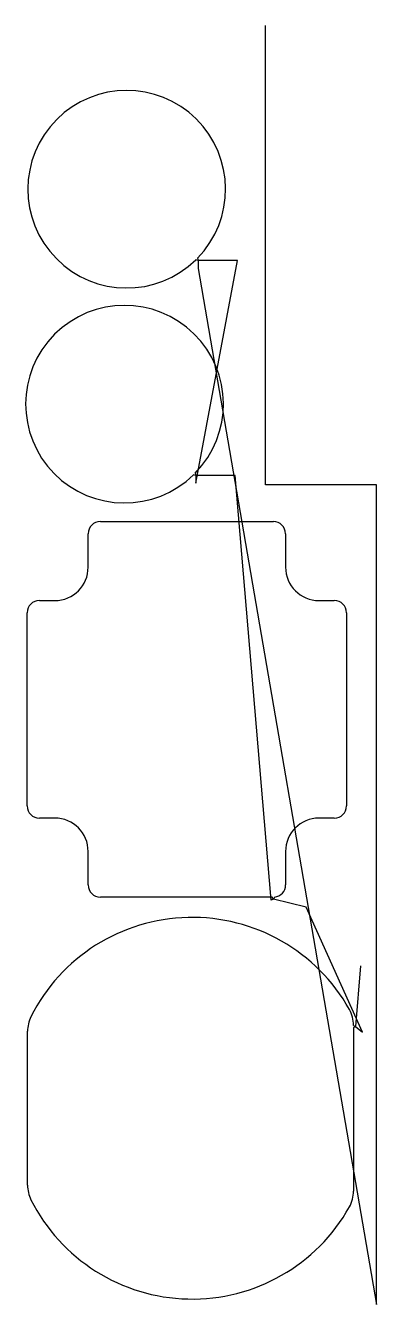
# Model space of a CAD drawing. Header units: metres. Extents: x 5 to 451, y 872 to 2500.
import ezdxf

# ---------------------------------------------------------------- set-up
doc = ezdxf.new("R2010")
doc.units = ezdxf.units.M

msp = doc.modelspace()

# ---------------------------------------------------------------- linework, layer by layer
at = {"layer": 'TOOL_0'}
for p, q in [((309.635, 2499), (309.635, 2500)), ((309.635, 1915.2), (309.635, 2499)), ((224.089, 2200.938), (221.19, 2201.716)), ((221.233, 1917.345), (274.089, 2200.938)), ((223.311, 2203.837), (224.089, 2200.938)), ((274.089, 2200.938), (224.089, 2200.938)), ((224.089, 2200.938), (224.089, 2190.938)), ((224.089, 2190.938), (450.816, 872.063)), ((221.233, 1927.345), (218.334, 1928.123)), ((220.455, 1930.244), (221.233, 1927.345)), ((271.233, 1927.345), (221.233, 1927.345)), ((221.233, 1927.345), (221.233, 1917.345)), ((317.021, 1386.611), (271.233, 1927.345)), ((450.816, 1915.2), (309.635, 1915.2)), ((450.816, 872.063), (450.816, 1915.2)), ((99.796, 1868.598), (319.796, 1868.598)), ((84.296, 1810.598), (84.296, 1853.098)), ((335.296, 1853.098), (335.296, 1810.598)), ((22.296, 1768.098), (41.796, 1768.098)), ((377.796, 1768.098), (397.296, 1768.098)), ((6.796, 1506.598), (6.796, 1752.598)), ((412.796, 1752.598), (412.796, 1506.598)), ((41.796, 1491.098), (22.296, 1491.098)), ((397.296, 1491.098), (377.796, 1491.098)), ((84.296, 1406.098), (84.296, 1448.598)), ((335.296, 1448.598), (335.296, 1406.098)), ((318.295, 1390.598), (99.796, 1390.598)), ((319.857, 1388.035), (317.021, 1386.611)), ((319.857, 1388.035), (318.295, 1390.598)), ((321.294, 1390.671), (319.857, 1388.035)), ((361.607, 1377.579), (319.857, 1388.035)), ((433.235, 1218.435), (361.607, 1377.579)), ((430.773, 1303.25), (424.447, 1225.763)), ((421.847, 1227.263), (424.447, 1225.763)), ((424.447, 1225.763), (421.847, 1224.263)), ((421.847, 1224.263), (421.847, 1016.398)), ((424.447, 1225.763), (433.235, 1218.435)), ((7.047, 1023.933), (7.047, 1219.73))]:
    msp.add_line(p, q, dxfattribs=at)
for centre, radius, start, end in [((133.339, 2291.69), 125.75, 315.682716, 134.999678), ((133.339, 2291.689), 125.75, 134.999356, 314.316313), ((130.483, 2018.097), 125.75, 315.682716, 134.999678), ((130.483, 2018.096), 125.75, 134.999356, 314.316313), ((99.796, 1853.098), 15.5, 90, 180), ((319.796, 1853.098), 15.5, 0, 90), ((41.796, 1810.598), 42.5, 270, 0), ((377.796, 1810.598), 42.5, 180, 270), ((22.296, 1752.598), 15.5, 90, 180), ((397.296, 1752.598), 15.5, 0, 90), ((22.296, 1506.598), 15.5, 180, 270), ((397.296, 1506.598), 15.5, 270, 0), ((41.796, 1448.598), 42.5, 0, 90), ((377.796, 1448.598), 42.5, 90, 180), ((99.796, 1406.098), 15.5, 180, 270), ((319.796, 1406.098), 15.5, 275.546175, 0), ((216.447, 1135.331), 229.4, 29.263209, 153.335985), ((53.529, 1218.507), 46.498, 154.839211, 178.492824), ((375.592, 1225.976), 46.273, 1.593788, 27.67371), ((53.529, 1025.155), 46.498, 181.505945, 205.158035), ((375.592, 1017.685), 46.273, 332.325715, 358.406212), ((216.447, 1108.331), 229.4, 206.663457, 330.736451)]:
    msp.add_arc(centre, radius, start, end, dxfattribs=at)

doc.saveas('drawing.dxf')
